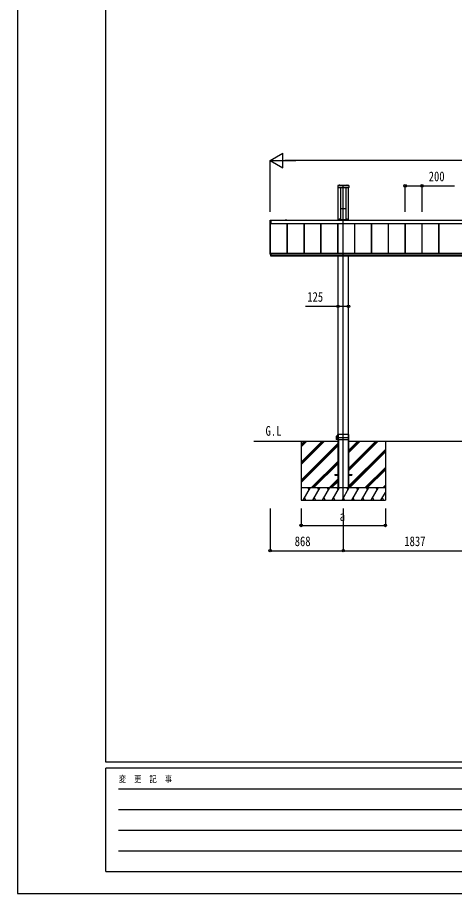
# Model space of a CAD drawing. Units: millimetres, scale not verified. Extents: x -14718 to 14718, y -10395 to 10395.
# Drawn here: x -14718 to -9526, y -10395 to 0 of the extents above; entities that cross this region are included whole.
import ezdxf
from ezdxf.enums import TextEntityAlignment as Align

# ---------------------------------------------------------------- set-up
doc = ezdxf.new("R2010")
doc.units = ezdxf.units.MM
doc.header["$LTSCALE"] = 40
for name, color, linetype in [('0-2_USER1', 3, 'Continuous'), ('0-3_YKK_12', 2, 'Continuous'), ('0-4_YKK_13', 4, 'Continuous'), ('0-5_YKK_A1', 4, 'Continuous'), ('0-6_YKK_D', 6, 'Continuous'), ('0-7_YKK_ZWAK', 7, 'Continuous')]:
    doc.layers.add(name, color=color, linetype=linetype)
doc.styles.add('ＭＳ ゴシック', font='')
doc.styles.get('ＭＳ ゴシック').set_extended_font_data('MS Gothic')

msp = doc.modelspace()

# ---------------------------------------------------------------- linework, layer by layer
at = {"layer": '0-3_YKK_12'}
msp.add_line((-10847.79, -5727.45), (-10847.79, -1997.45), dxfattribs=at)
at = {"layer": '0-4_YKK_13'}
for p, q in [((-10912.29, -1994.45), (-10912.29, -2018.45)), ((-10783.29, -1994.45), (-10912.29, -1994.45)), ((-10783.29, -1996.95), (-10912.29, -1996.95)), ((-10783.29, -1997.45), (-10912.29, -1997.45)), ((-10785.29, -2020.45), (-10910.29, -2020.45)), ((-10898.69, -1993.9), (-10898.69, -1993.71)), ((-10898.15, -1994.45), (-10887.44, -1994.45)), ((-10898.04, -1994.45), (-10897.69, -1994.45)), ((-10895.16, -1991.12), (-10893.94, -1993.58)), ((-10892.79, -1994.19), (-10893.94, -1993.58)), ((-10892.79, -1994.19), (-10891.65, -1993.58)), ((-10890.42, -1991.12), (-10891.65, -1993.58)), ((-10886.89, -1993.9), (-10886.89, -1993.71)), ((-10808.69, -1993.9), (-10808.69, -1993.71)), ((-10808.15, -1994.45), (-10797.44, -1994.45)), ((-10805.16, -1991.12), (-10803.94, -1993.58)), ((-10802.79, -1994.19), (-10803.94, -1993.58)), ((-10802.79, -1994.19), (-10801.65, -1993.58)), ((-10800.42, -1991.12), (-10801.65, -1993.58)), ((-10796.89, -1993.9), (-10796.89, -1993.71)), ((-10783.29, -1994.45), (-10783.29, -2018.45)), ((-10879.04, -2271.61), (-10879.04, -2386.66)), ((-10878.68, -2265.76), (-10879.03, -2271.26)), ((-10878.18, -2265.3), (-10876.14, -2265.3)), ((-10875.83, -2265.62), (-10876.14, -2265.3)), ((-10875.83, -2265.62), (-10819.75, -2265.62)), ((-10819.75, -2265.62), (-10819.44, -2265.3)), ((-10819.44, -2265.3), (-10817.4, -2265.3)), ((-10816.9, -2265.76), (-10816.55, -2271.26)), ((-10816.54, -2271.61), (-10816.54, -2386.66)), ((-10895.66, -2389.92), (-10895.66, -2397.41)), ((-10895.16, -2389.42), (-10880.15, -2389.42)), ((-10879.04, -2386.66), (-10879.15, -2388.48)), ((-10816.54, -2386.66), (-10816.43, -2388.48)), ((-10815.43, -2389.42), (-10800.42, -2389.42)), ((-10799.92, -2389.92), (-10799.92, -2397.41)), ((-11717.29, -2446.4), (-11717.29, -2405.38)), ((-11709.29, -2447.67), (-11716.82, -2447.21)), ((-11709.29, -2447.17), (-11709.29, -2447.67)), ((-10895.66, -2396.75), (-10799.92, -2396.75)), ((-10895.66, -2397.41), (-10799.92, -2397.41)), ((-11717.29, -2809.77), (-11717.29, -2768.74)), ((-11716.82, -2768.25), (-11715.79, -2768.18)), ((-11710.79, -2797.67), (-11710.79, -2828.94)), ((-11710.79, -2797.67), (-11707.29, -2797.67)), ((-11707.79, -2797.67), (-11707.79, -2828.94)), ((-11707.29, -2797.67), (-11707.29, -2828.94)), ((-11710.79, -2810.94), (-11716.82, -2810.57)), ((-11707.29, -2820.11), (-11710.79, -2820.11)), ((-11710.79, -2828.94), (-11707.29, -2828.94)), ((-10932.79, -4966.74), (-10932.79, -5008.15)), ((-10912.61, -4966.1), (-10932.5, -4966.44)), ((-10912.45, -4947.75), (-10912.7, -4976.63)), ((-10912.7, -4976.63), (-10911.29, -4976.63)), ((-10783.44, -4947.45), (-10912.15, -4947.45)), ((-10911.29, -5012.15), (-10911.29, -4947.75)), ((-10782.79, -4987.45), (-10911.29, -4987.45)), ((-10910.29, -4947.75), (-10910.29, -5012.15)), ((-10785.29, -5012.15), (-10785.29, -4947.75)), ((-10784.29, -4947.75), (-10784.29, -5012.15)), ((-10782.79, -4987.45), (-10783.14, -4947.75)), ((-10783.01, -5012.15), (-10782.79, -4987.45)), ((-10912.61, -5008.8), (-10932.5, -5008.45)), ((-10912.58, -5012.15), (-10912.7, -4998.27)), ((-10912.7, -4998.27), (-10911.29, -4998.27)), ((-10783.31, -5012.45), (-10912.28, -5012.45))]:
    msp.add_line(p, q, dxfattribs=at)
msp.add_lwpolyline([(-11716.82, -2404.88), (-11709.29, -2404.42), (-11709.29, -2404.92), (-11709.29, -2447.17)], dxfattribs=at)
for centre, radius, start, end in [((-10910.29, -2018.45), 2, 180, 270), ((-10898.14, -1993.71), 0.55, 138.43917, 180), ((-10898.15, -1993.9), 0.545, 180, 270), ((-10892.79, -1998.45), 7.7, 41.56083, 138.43917), ((-10887.44, -1993.9), 0.545, 270, 0), ((-10887.44, -1993.71), 0.55, 0, 41.56083), ((-10808.14, -1993.71), 0.55, 138.43917, 180), ((-10808.15, -1993.9), 0.545, 180, 270), ((-10802.79, -1998.45), 7.7, 41.56083, 138.43917), ((-10797.44, -1993.9), 0.545, 270, 0), ((-10797.44, -1993.71), 0.55, 0, 41.56083), ((-10785.29, -2018.45), 2, 270, 0), ((-11716.8, -2405.38), 0.497, 93.16944, 179.94772), ((-11716.42, -2446.44), 0.873, 177.74142, 242.53793), ((-11716.8, -2768.74), 0.497, 93.16944, 179.94772), ((-11716.42, -2809.8), 0.873, 177.74142, 242.53793), ((-10932.49, -4966.74), 0.3, 91, 180), ((-10912.15, -4947.75), 0.3, 90, 179.5), ((-10911.59, -4947.75), 0.3, 0, 90), ((-10909.99, -4947.75), 0.3, 90, 180), ((-10785.59, -4947.75), 0.3, 0, 90), ((-10783.99, -4947.75), 0.3, 90, 180), ((-10783.44, -4947.75), 0.3, 0.5, 90), ((-10932.49, -5008.15), 0.3, 180, 269), ((-10912.28, -5012.15), 0.3, 180.5, 270), ((-10911.59, -5012.15), 0.3, 270, 0), ((-10909.99, -5012.15), 0.3, 180, 270), ((-10785.59, -5012.15), 0.3, 270, 0), ((-10783.99, -5012.15), 0.3, 180, 270), ((-10783.31, -5012.15), 0.3, 270, 359.5)]:
    msp.add_arc(centre, radius, start, end, dxfattribs=at)
for centre, major_axis, ratio, start_param, end_param in [((-10879, -2271.26), (0.031, 0.5), 0.061627, 1.57462339, 2.36002155), ((-10878.18, -2265.8), (0.346, -0.364), 0.996462, 2.38380948, 3.88928357), ((-10817.4, -2265.8), (-0.346, -0.364), 0.996462, 2.39390174, 3.89937583), ((-10816.59, -2271.26), (-0.031, 0.5), 0.061627, 3.92316376, 4.70856192), ((-10895.16, -2389.92), (0.355, -0.355), 0.99628, 2.35805796, 3.92512735), ((-10880.15, -2388.41), (0.691, -0.728), 0.996462, 5.52540213, 7.03087622), ((-10815.43, -2388.41), (-0.691, -0.728), 0.996462, 5.53549439, 7.04096848), ((-10800.42, -2389.92), (-0.355, -0.355), 0.99628, 2.35805796, 3.92512735)]:
    msp.add_ellipse(centre, major_axis=major_axis, ratio=ratio, start_param=start_param, end_param=end_param, dxfattribs=at)
at = {"layer": '0-5_YKK_A1'}
for p, q in [((-10910.29, -2404.98), (-10910.29, -2020.45)), ((-10879.79, -2020.45), (-10879.79, -2389.35)), ((-10815.79, -2020.45), (-10815.79, -2389.35)), ((-10785.29, -2404.98), (-10785.29, -2020.45)), ((-10879.79, -2364.25), (-10879.04, -2364.25)), ((-10816.54, -2364.25), (-10815.79, -2364.25)), ((-11715.79, -2809.39), (-11715.79, -2447.28)), ((-11710.79, -2797.67), (-11710.79, -2447.58)), ((-11709.29, -2405.96), (-6312.29, -2405.96)), ((-11709.29, -2445.87), (-6312.29, -2445.87)), ((-11709.29, -2446.14), (-6312.29, -2446.14)), ((-11536.29, -2405.96), (-11536.29, -2404.98)), ((-11533.79, -2402.48), (-11526.25, -2402.48)), ((-11533.79, -2405.28), (-11533.79, -2405.96)), ((-11520.04, -2404.98), (-11533.49, -2404.98)), ((-11525.33, -2402.48), (-11520.04, -2402.48)), ((-11520.04, -2404.98), (-6501.54, -2404.98)), ((-11512.29, -2798.06), (-11512.29, -2446.14)), ((-11511.89, -2798.06), (-11511.89, -2446.14)), ((-11509.29, -2798.06), (-11509.29, -2446.14)), ((-11312.29, -2798.06), (-11312.29, -2446.14)), ((-11309.69, -2798.06), (-11309.69, -2446.14)), ((-11309.29, -2798.06), (-11309.29, -2446.14)), ((-11112.29, -2798.06), (-11112.29, -2446.14)), ((-11109.69, -2798.06), (-11109.69, -2446.14)), ((-11109.29, -2798.06), (-11109.29, -2446.14)), ((-10912.29, -2798.06), (-10912.29, -2446.14)), ((-10909.69, -2798.06), (-10909.69, -2446.14)), ((-10909.29, -2798.06), (-10909.29, -2446.14)), ((-10892.79, -2397.41), (-10892.79, -2404.98)), ((-10802.79, -2397.41), (-10802.79, -2404.98)), ((-10712.29, -2798.06), (-10712.29, -2446.14)), ((-10709.69, -2798.06), (-10709.69, -2446.14)), ((-10709.29, -2798.06), (-10709.29, -2446.14)), ((-10512.29, -2798.06), (-10512.29, -2446.14)), ((-10509.69, -2798.06), (-10509.69, -2446.14)), ((-10509.29, -2798.06), (-10509.29, -2446.14)), ((-10312.29, -2798.06), (-10312.29, -2446.14)), ((-10309.69, -2798.06), (-10309.69, -2446.14)), ((-10309.29, -2798.06), (-10309.29, -2446.14)), ((-10112.29, -2798.06), (-10112.29, -2446.14)), ((-10109.69, -2798.06), (-10109.69, -2446.14)), ((-10109.29, -2798.06), (-10109.29, -2446.14)), ((-9912.29, -2798.06), (-9912.29, -2446.14)), ((-9909.69, -2798.06), (-9909.69, -2446.14)), ((-9909.29, -2798.06), (-9909.29, -2446.14)), ((-9712.29, -2798.06), (-9712.29, -2446.14)), ((-9709.69, -2798.06), (-9709.69, -2446.14)), ((-9709.29, -2798.06), (-9709.29, -2446.14)), ((-11707.29, -2798.06), (-6314.29, -2798.06)), ((-11707.29, -2801.8), (-6314.29, -2801.8)), ((-11707.29, -2801.8), (-6314.29, -2801.8)), ((-11715.79, -2809.39), (-11710.79, -2809.39)), ((-11707.29, -2818.72), (-6314.29, -2818.72)), ((-11707.29, -2827.45), (-6314.29, -2827.45)), ((-10910.29, -5577.45), (-10910.29, -2827.45)), ((-10785.29, -5577.45), (-10785.29, -2827.45)), ((-11910.79, -5027.45), (-10910.29, -5027.45)), ((-11347.79, -5027.45), (-11347.79, -5727.45)), ((-11083.82, -5027.45), (-11347.79, -5291.42)), ((-11295.95, -5027.45), (-11347.79, -5079.29)), ((-11097.96, -5027.45), (-11347.79, -5277.28)), ((-11069.68, -5027.45), (-11347.79, -5305.56)), ((-11310.09, -5027.45), (-11347.79, -5065.15)), ((-11281.81, -5027.45), (-11347.79, -5093.43)), ((-10910.29, -5051.91), (-11347.79, -5489.41)), ((-10910.29, -5066.05), (-11347.79, -5503.55)), ((-10910.29, -5080.2), (-11347.79, -5517.7)), ((-10908.59, -5014.45), (-10905.09, -5014.45)), ((-10908.59, -5014.45), (-10908.59, -5577.45)), ((-10905.09, -5014.45), (-10905.09, -5577.45)), ((-10790.49, -5014.45), (-10786.99, -5014.45)), ((-10790.49, -5014.45), (-10790.49, -5577.45)), ((-10786.99, -5014.45), (-10786.99, -5577.45)), ((-10785.29, -5027.45), (-9073.29, -5027.45)), ((-10447.42, -5027.45), (-10785.29, -5365.32)), ((-10659.56, -5027.45), (-10785.29, -5153.19)), ((-10461.57, -5027.45), (-10785.29, -5351.18)), ((-10433.28, -5027.45), (-10785.29, -5379.46)), ((-10673.7, -5027.45), (-10785.29, -5139.04)), ((-10645.41, -5027.45), (-10785.29, -5167.33)), ((-10347.79, -5027.45), (-10347.79, -5727.45)), ((-10347.79, -5125.81), (-10785.29, -5563.31)), ((-10347.79, -5139.95), (-10785.29, -5577.45)), ((-10347.79, -5154.09), (-10771.15, -5577.45)), ((-10910.29, -5264.04), (-11223.7, -5577.45)), ((-10910.29, -5278.19), (-11209.56, -5577.45)), ((-10910.29, -5292.33), (-11195.41, -5577.45)), ((-10347.79, -5337.94), (-10587.3, -5577.45)), ((-10347.79, -5352.08), (-10573.16, -5577.45)), ((-10347.79, -5366.22), (-10559.02, -5577.45)), ((-10910.29, -5476.18), (-11011.57, -5577.45)), ((-10910.29, -5490.32), (-10997.42, -5577.45)), ((-10910.29, -5504.46), (-10983.28, -5577.45)), ((-10947.79, -5422.95), (-10947.79, -5431.95)), ((-10947.79, -5422.95), (-10910.29, -5422.95)), ((-10947.79, -5431.95), (-10910.29, -5431.95)), ((-10785.29, -5422.95), (-10747.79, -5422.95)), ((-10785.29, -5431.95), (-10747.79, -5431.95)), ((-10747.79, -5422.95), (-10747.79, -5431.95)), ((-11347.79, -5577.45), (-10347.79, -5577.45)), ((-11324.67, -5727.45), (-11238.07, -5577.45)), ((-11253.07, -5603.43), (-11268.07, -5577.45)), ((-11209.2, -5727.45), (-11122.6, -5577.45)), ((-11137.6, -5603.43), (-11152.6, -5577.45)), ((-11093.73, -5727.45), (-11007.13, -5577.45)), ((-11022.13, -5603.43), (-11037.13, -5577.45)), ((-10978.26, -5727.45), (-10891.66, -5577.45)), ((-10906.66, -5603.43), (-10921.66, -5577.45)), ((-10910.29, -5577.45), (-10785.29, -5577.45)), ((-10862.79, -5727.45), (-10776.19, -5577.45)), ((-10791.19, -5603.43), (-10806.19, -5577.45)), ((-10747.32, -5727.45), (-10660.72, -5577.45)), ((-10675.72, -5603.43), (-10690.72, -5577.45)), ((-10631.85, -5727.45), (-10545.25, -5577.45)), ((-10575.25, -5577.45), (-10560.25, -5603.43)), ((-10516.38, -5727.45), (-10429.78, -5577.45)), ((-10459.78, -5577.45), (-10444.78, -5603.43)), ((-10347.79, -5550.07), (-10375.17, -5577.45)), ((-10347.79, -5564.21), (-10361.03, -5577.45)), ((-11309.67, -5701.47), (-11294.68, -5727.45)), ((-11194.2, -5701.47), (-11179.2, -5727.45)), ((-11078.73, -5701.47), (-11063.73, -5727.45)), ((-10963.26, -5701.47), (-10948.26, -5727.45)), ((-10847.79, -5701.47), (-10832.79, -5727.45)), ((-10732.32, -5701.47), (-10717.32, -5727.45)), ((-10616.85, -5701.47), (-10601.85, -5727.45)), ((-10501.38, -5701.47), (-10486.38, -5727.45)), ((-10400.91, -5727.45), (-10347.79, -5635.44)), ((-10385.91, -5701.47), (-10370.91, -5727.45)), ((-11347.79, -5727.45), (-10347.79, -5727.45))]:
    msp.add_line(p, q, dxfattribs=at)
for centre, radius, start, end in [((-11533.79, -2404.98), 2.5, 90, 180), ((-11533.49, -2405.28), 0.3, 90, 180), ((-11526.25, -2402.68), 0.2, 23.57818, 90), ((-11525.79, -2402.48), 0.3, 203.57818, 336.42182), ((-11525.33, -2402.68), 0.2, 90, 156.42182), ((-11520.04, -2403.73), 1.25, 270, 90)]:
    msp.add_arc(centre, radius, start, end, dxfattribs=at)
at = {"layer": '0-6_YKK_D'}
for p, q in [((-11715.79, -1697.45), (-11564.24, -1609.95)), ((-11564.24, -1784.95), (-11564.24, -1609.95)), ((-11715.79, -2304.98), (-11715.79, -1696.45)), ((-11715.79, -1697.45), (-11564.24, -1784.95)), ((-11715.79, -1697.45), (-11412.68, -1697.45)), ((-6480.79, -1697.45), (-11540.79, -1697.45)), ((-10112.29, -2304.98), (-10112.29, -1996.45)), ((-9912.29, -2304.98), (-9912.29, -1996.45)), ((-11715.79, -5827.45), (-11715.79, -6328.45)), ((-11347.79, -5827.45), (-11347.79, -6028.45)), ((-10847.79, -5827.45), (-10847.79, -6328.45)), ((-10847.79, -5827.45), (-10847.79, -6328.45)), ((-10347.79, -5827.45), (-10347.79, -6028.45)), ((-11347.79, -6027.45), (-10347.79, -6027.45)), ((-11715.79, -6327.45), (-10847.79, -6327.45)), ((-10847.79, -6327.45), (-9010.79, -6327.45))]:
    msp.add_line(p, q, dxfattribs=at)
for points in [[(-10112.29, -1997.45), (-9912.29, -1997.45), (-9527.19, -1997.45)], [(-10785.29, -3427.45), (-10910.29, -3427.45), (-11295.39, -3427.45)]]:
    msp.add_lwpolyline(points, dxfattribs=at)
for centre in [(-10112.29, -1997.45), (-9912.29, -1997.45), (-10910.29, -3427.45), (-10785.29, -3427.45), (-11347.79, -6027.45), (-10347.79, -6027.45), (-11715.79, -6327.45), (-10847.79, -6327.45), (-10847.79, -6327.45)]:
    msp.add_circle(centre, 14.88, dxfattribs=at)
at = {"layer": '0-7_YKK_ZWAK'}
for p, q in [((-13667.43, -8837.5), (-13667.43, 9712.5)), ((13632.57, -8837.5), (-13667.43, -8837.5)), ((-4567.43, -8907.5), (-13667.43, -8907.5)), ((-13667.43, -10132.5), (-13667.43, -8907.5)), ((-13518.68, -9152.5), (-4742.43, -9152.5)), ((-13518.68, -9397.5), (-4742.43, -9397.5)), ((-13518.68, -9642.5), (-4742.43, -9642.5)), ((-13518.68, -9887.5), (-4742.43, -9887.5)), ((-13667.43, -10132.5), (-4567.43, -10132.5))]:
    msp.add_line(p, q, dxfattribs=at)
msp.add_lwpolyline([(-14717.5, -10395), (14717.5, -10395), (14717.5, 10395), (-14717.5, 10395)], close=True, dxfattribs=at)

# ---------------------------------------------------------------- texts
at = {"layer": '0-2_USER1', "style": 'ＭＳ ゴシック', "width": 0.8}
msp.add_text('G.L', height=115.5, dxfattribs=at).set_placement((-11770.86, -4997.95), align=Align.BOTTOM_LEFT)
at = {"layer": '0-6_YKK_D', "style": 'ＭＳ ゴシック', "width": 0.8}
for s, p in [('200', (-9832.79, -1977.45)), ('125', (-11275.39, -3407.45)), ('a', (-10889.79, -6007.45)), ('868', (-11424.59, -6307.45)), ('1837', (-10122.49, -6307.45))]:
    msp.add_text(s, height=115.5, dxfattribs=at).set_placement(p, align=Align.BOTTOM_LEFT)
at = {"layer": '0-7_YKK_ZWAK', "style": 'ＭＳ ゴシック', "width": 0.8}
msp.add_text('変  更  記  事', height=76.98, dxfattribs=at).set_placement((-13514.59, -9100), align=Align.BOTTOM_LEFT)

doc.saveas('drawing.dxf')
